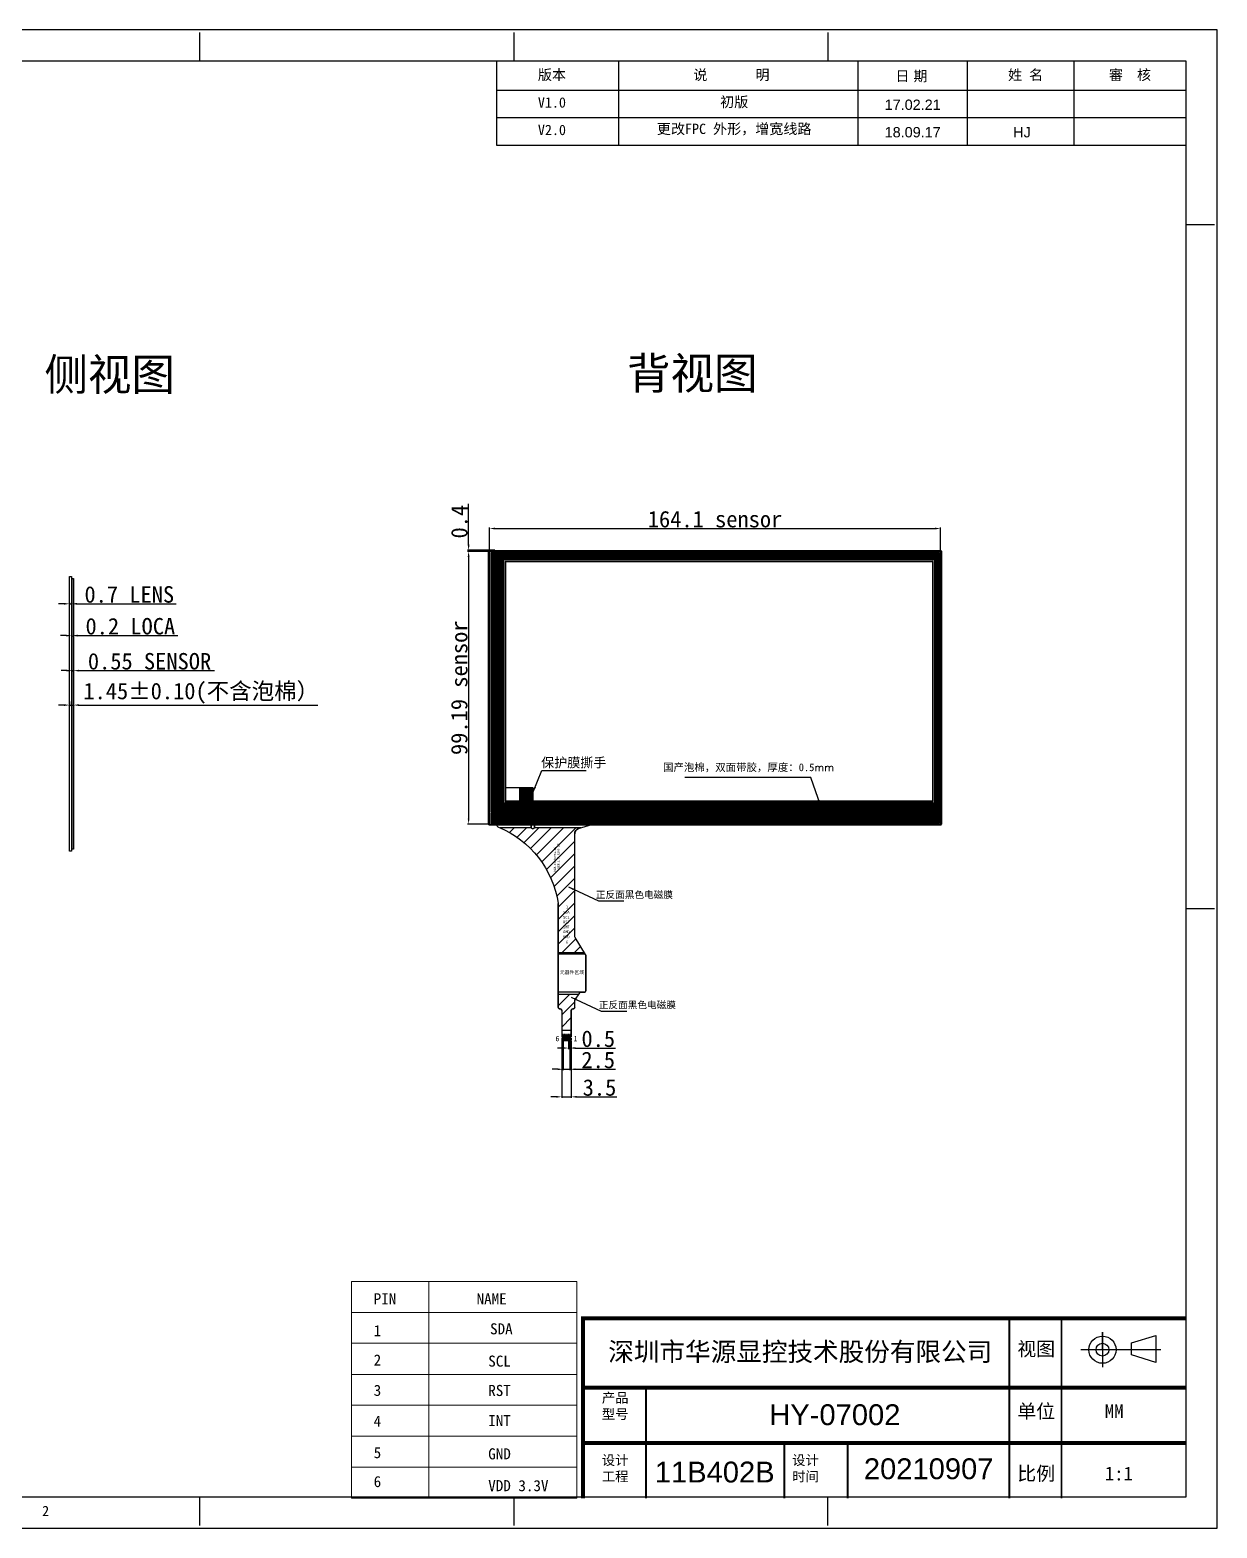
# Model space of a CAD drawing. Extents: x 2865 to 3707, y -451 to 94.
# Drawn here: x 3275 to 3707, y -451 to 94 of the extents above; entities that cross this region are included whole.
import ezdxf

# ---------------------------------------------------------------- set-up
doc = ezdxf.new("R2010")
doc.units = 0
doc.header["$MEASUREMENT"] = 0
doc.linetypes.add('AUSGEZOGEN', pattern=[0])
doc.layers.get('0').update_dxf_attribs({"linetype": 'AUSGEZOGEN'})
for name, color, linetype in [('', 7, 'Continuous'), ('FPC', 3, 'Continuous'), ('LENS', 6, 'Continuous'), ('下线银浆', 1, 'Continuous'), ('保护膜', 2, 'Continuous'), ('图框', 7, 'Continuous'), ('泡棉', 8, 'Continuous')]:
    doc.layers.add(name, color=color, linetype=linetype)
doc.layers.add('dim', color=4, linetype='Continuous', lineweight=13)
doc.layers.add('外框', color=4, linetype='Continuous', lineweight=15)
doc.styles.add('WMF-ARIAL0', font='arial.ttf')
doc.styles.add('宋体', font='', dxfattribs={"height": 1.5})
doc.styles.add('新宋体', font='')
doc.styles.add('样式 1', font='arial.ttf', dxfattribs={"height": 3})
doc.styles.get('宋体').set_extended_font_data('SimSun')
doc.styles.get('新宋体').set_extended_font_data('NSimSun')
doc.dimstyles.new('CMTP', dxfattribs={"dimtxt": 2.3, "dimasz": 2, "dimexe": 0.35, "dimexo": 0.35, "dimgap": 0.35, "dimtad": 1, "dimdsep": 46, "dimtxsty": 'Standard', "dimcen": 2.5, "dimadec": 0, "dimazin": 0, "dimtp": 0.1, "dimtm": 0.1, "dimtfac": 0.8, "dimtmove": 0, "dimatfit": 3, "dimfxl": 1, "dimarcsym": 0})
pattern_1 = [(45, (1740.4716, -731), (-2.245064, 2.245064), [])]

# ---------------------------------------------------------------- blocks, each defined once
blk = doc.blocks.new('*D9')
at = {"layer": 'Defpoints', "color": 0}
for p in [(3289.58, -115.29), (3290.28, -114.94), (3290.28, -115.29)]:
    blk.add_point(p, dxfattribs=at)
at = {"layer": 'dim', "color": 0, "lineweight": -2}
for p, q in [((3287.58, -114.94), (3285.58, -114.94)), ((3289.58, -114.94), (3289.58, -114.59)), ((3289.58, -114.94), (3290.28, -114.94)), ((3290.28, -114.94), (3290.28, -114.59)), ((3292.28, -114.94), (3328.4, -114.94))]:
    blk.add_line(p, q, dxfattribs=at)
at = {"layer": 'dim', "color": 0}
for points in [[(3287.58, -114.61), (3287.58, -115.28), (3289.58, -114.94)], [(3292.28, -114.61), (3292.28, -115.28), (3290.28, -114.94)]]:
    blk.add_solid(points, dxfattribs=at)
at = {"layer": 'dim', "color": 0, "insert": (3311.34, -111.58), "char_height": 6, "attachment_point": 5, "style": '新宋体'}
blk.add_mtext('0.7 LENS', dxfattribs=at)
blk = doc.blocks.new('*D10')
at = {"layer": 'Defpoints', "color": 0}
for p in [(3290.28, -126.34), (3290.48, -126.34), (3290.48, -126.52)]:
    blk.add_point(p, dxfattribs=at)
at = {"layer": 'dim', "color": 0, "lineweight": -2}
for p, q in [((3288.28, -126.52), (3286.28, -126.52)), ((3290.28, -126.52), (3290.48, -126.52)), ((3290.28, -126.69), (3290.28, -126.87)), ((3290.48, -126.69), (3290.48, -126.87)), ((3292.48, -126.52), (3328.94, -126.52))]:
    blk.add_line(p, q, dxfattribs=at)
at = {"layer": 'dim', "color": 0}
for points in [[(3288.28, -126.19), (3288.28, -126.85), (3290.28, -126.52)], [(3292.48, -126.19), (3292.48, -126.85), (3290.48, -126.52)]]:
    blk.add_solid(points, dxfattribs=at)
at = {"layer": 'dim', "color": 0, "insert": (3311.71, -123.15), "char_height": 6, "attachment_point": 5, "style": '新宋体'}
blk.add_mtext('0.2 LOCA', dxfattribs=at)
blk = doc.blocks.new('*D11')
at = {"layer": 'Defpoints', "color": 0}
for p in [(3290.48, -138.82), (3291.03, -138.82), (3291.03, -139.26)]:
    blk.add_point(p, dxfattribs=at)
at = {"layer": 'dim', "color": 0, "lineweight": -2}
for p, q in [((3288.48, -139.26), (3286.48, -139.26)), ((3290.48, -139.17), (3290.48, -139.61)), ((3290.48, -139.26), (3291.03, -139.26)), ((3291.03, -139.17), (3291.03, -139.61)), ((3293.03, -139.26), (3342.36, -139.26))]:
    blk.add_line(p, q, dxfattribs=at)
at = {"layer": 'dim', "color": 0}
for points in [[(3288.48, -138.93), (3288.48, -139.6), (3290.48, -139.26)], [(3293.03, -138.93), (3293.03, -139.6), (3291.03, -139.26)]]:
    blk.add_solid(points, dxfattribs=at)
at = {"layer": 'dim', "color": 0, "insert": (3318.7, -135.9), "char_height": 6, "attachment_point": 5, "style": '新宋体'}
blk.add_mtext('0.55 SENSOR', dxfattribs=at)
blk = doc.blocks.new('*D12')
at = {"layer": 'Defpoints', "color": 0}
for p in [(3289.58, -150.19), (3291.03, -150.19), (3291.03, -151.8)]:
    blk.add_point(p, dxfattribs=at)
at = {"layer": 'dim', "color": 0, "lineweight": -2}
for p, q in [((3287.58, -151.8), (3285.58, -151.8)), ((3289.58, -150.54), (3289.58, -152.15)), ((3289.58, -151.8), (3291.03, -151.8)), ((3291.03, -150.54), (3291.03, -152.15)), ((3293.03, -151.8), (3380, -151.8))]:
    blk.add_line(p, q, dxfattribs=at)
at = {"layer": 'dim', "color": 0}
for points in [[(3287.58, -151.47), (3287.58, -152.13), (3289.58, -151.8)], [(3293.03, -151.47), (3293.03, -152.13), (3291.03, -151.8)]]:
    blk.add_solid(points, dxfattribs=at)
at = {"layer": 'dim', "color": 0, "insert": (3337.52, -147.48), "char_height": 6, "attachment_point": 5, "style": '新宋体'}
blk.add_mtext('1.45%%p0.10({\\fSimSun|b0|i0|c134|p54;不含泡棉）}', dxfattribs=at)
blk = doc.blocks.new('*D16')
at = {"layer": 'Defpoints', "color": 0}
for p in [(3606.61, -87.55), (3442.51, -96.12), (3606.61, -96.49)]:
    blk.add_point(p, dxfattribs=at)
at = {"layer": 'dim', "color": 0, "lineweight": -2}
for p, q in [((3442.51, -95.77), (3442.51, -87.2)), ((3606.61, -96.14), (3606.61, -87.2)), ((3444.51, -87.55), (3604.61, -87.55))]:
    blk.add_line(p, q, dxfattribs=at)
at = {"layer": 'dim', "color": 0}
for points in [[(3444.51, -87.21), (3444.51, -87.88), (3442.51, -87.55)], [(3604.61, -87.21), (3604.61, -87.88), (3606.61, -87.55)]]:
    blk.add_solid(points, dxfattribs=at)
at = {"layer": 'dim', "color": 0, "insert": (3524.56, -84.18), "char_height": 6, "attachment_point": 5, "style": '新宋体'}
blk.add_mtext('164.1 sensor', dxfattribs=at)
blk = doc.blocks.new('*D17')
at = {"layer": 'Defpoints', "color": 0}
for p in [(3443.14, -95.88), (3434.85, -195.07), (3443.22, -195.07)]:
    blk.add_point(p, dxfattribs=at)
at = {"layer": 'dim', "color": 0, "lineweight": -2}
for p, q in [((3442.79, -95.88), (3434.5, -95.88)), ((3434.85, -97.88), (3434.85, -193.07)), ((3442.87, -195.07), (3434.5, -195.07))]:
    blk.add_line(p, q, dxfattribs=at)
at = {"layer": 'dim', "color": 0}
for points in [[(3434.52, -97.88), (3435.18, -97.88), (3434.85, -95.88)], [(3434.52, -193.07), (3435.18, -193.07), (3434.85, -195.07)]]:
    blk.add_solid(points, dxfattribs=at)
at = {"layer": 'dim', "color": 0, "insert": (3431.48, -145.48), "char_height": 6, "attachment_point": 5, "rotation": 90, "style": '新宋体'}
blk.add_mtext('99.19 sensor', dxfattribs=at)
blk = doc.blocks.new('*D18')
at = {"layer": 'Defpoints', "color": 0}
for p in [(3434.85, -95.48), (3444.69, -95.48), (3444.92, -95.88)]:
    blk.add_point(p, dxfattribs=at)
at = {"layer": 'dim', "color": 0, "lineweight": -2}
for p, q in [((3434.85, -93.48), (3434.85, -78.62)), ((3444.34, -95.48), (3434.5, -95.48)), ((3444.57, -95.88), (3434.5, -95.88)), ((3434.85, -95.88), (3434.85, -95.48)), ((3434.85, -97.88), (3434.85, -99.88))]:
    blk.add_line(p, q, dxfattribs=at)
at = {"layer": 'dim', "color": 0}
for points in [[(3434.52, -93.48), (3435.18, -93.48), (3434.85, -95.48)], [(3434.52, -97.88), (3435.18, -97.88), (3434.85, -95.88)]]:
    blk.add_solid(points, dxfattribs=at)
at = {"layer": 'dim', "color": 0, "insert": (3431.5, -85.05), "char_height": 6, "attachment_point": 5, "rotation": 90, "style": '新宋体'}
blk.add_mtext('0.4', dxfattribs=at)
blk = doc.blocks.new('*D143')
at = {"layer": 'Defpoints', "color": 0}
for p in [(3471.23, -273.8), (3471.73, -273.8), (3471.73, -276.6)]:
    blk.add_point(p, dxfattribs=at)
at = {"layer": 'dim', "color": 0, "lineweight": -2}
for p, q in [((3469.23, -276.6), (3467.23, -276.6)), ((3471.23, -274.15), (3471.23, -276.95)), ((3471.23, -276.6), (3471.73, -276.6)), ((3471.73, -274.15), (3471.73, -276.95)), ((3473.73, -276.6), (3488.36, -276.6))]:
    blk.add_line(p, q, dxfattribs=at)
at = {"layer": 'dim', "color": 0}
for points in [[(3469.23, -276.26), (3469.23, -276.93), (3471.23, -276.6)], [(3473.73, -276.26), (3473.73, -276.93), (3471.73, -276.6)]]:
    blk.add_solid(points, dxfattribs=at)
at = {"layer": 'dim', "color": 0, "insert": (3482.05, -273.25), "char_height": 6, "attachment_point": 5, "style": '新宋体'}
blk.add_mtext('0.5', dxfattribs=at)
blk = doc.blocks.new('*D144')
at = {"layer": 'Defpoints', "color": 0}
for p in [(3469.23, -273.8), (3471.73, -273.8), (3471.73, -284.32)]:
    blk.add_point(p, dxfattribs=at)
at = {"layer": 'dim', "color": 0, "lineweight": -2}
for p, q in [((3469.23, -274.15), (3469.23, -284.67)), ((3471.73, -274.15), (3471.73, -284.67)), ((3467.23, -284.32), (3465.23, -284.32)), ((3469.23, -284.32), (3471.73, -284.32)), ((3473.73, -284.32), (3488.33, -284.32))]:
    blk.add_line(p, q, dxfattribs=at)
at = {"layer": 'dim', "color": 0}
for points in [[(3467.23, -283.99), (3467.23, -284.66), (3469.23, -284.32)], [(3473.73, -283.99), (3473.73, -284.66), (3471.73, -284.32)]]:
    blk.add_solid(points, dxfattribs=at)
at = {"layer": 'dim', "color": 0, "insert": (3482.03, -280.97), "char_height": 6, "attachment_point": 5, "style": '新宋体'}
blk.add_mtext('2.5', dxfattribs=at)
blk = doc.blocks.new('*D145')
at = {"layer": 'Defpoints', "color": 0}
for p in [(3468.73, -273.6), (3472.23, -273.6), (3472.23, -294.35)]:
    blk.add_point(p, dxfattribs=at)
at = {"layer": 'dim', "color": 0, "lineweight": -2}
for p, q in [((3468.73, -273.95), (3468.73, -294.7)), ((3472.23, -273.95), (3472.23, -294.7)), ((3466.73, -294.35), (3464.73, -294.35)), ((3468.73, -294.35), (3472.23, -294.35)), ((3474.23, -294.35), (3488.76, -294.35))]:
    blk.add_line(p, q, dxfattribs=at)
at = {"layer": 'dim', "color": 0}
for points in [[(3466.73, -294.02), (3466.73, -294.68), (3468.73, -294.35)], [(3474.23, -294.02), (3474.23, -294.68), (3472.23, -294.35)]]:
    blk.add_solid(points, dxfattribs=at)
at = {"layer": 'dim', "color": 0, "insert": (3482.5, -291), "char_height": 6, "attachment_point": 5, "style": '新宋体'}
blk.add_mtext('3.5', dxfattribs=at)

msp = doc.modelspace()

# ---------------------------------------------------------------- hatches: boundary and pattern name
at = {"layer": 'FPC', "linetype": 'ByBlock'}
h = msp.add_hatch(dxfattribs=at)
h.set_pattern_fill('ANSI31', style=0)
h.set_pattern_definition(pattern_1)
h.paths.add_polyline_path([(3473.46, -198.651, -0.3297139), (3474.875, -196.739), (3475.748, -196.472), (3458.779, -196.472, -0.5753014), (3457.698, -196.472), (3446.328, -196.472, -0.2590482), (3467.504, -224.048), (3467.504, -241.837), (3476.953, -241.837), (3473.609, -236.426, -0.1392927), (3473.46, -235.9)])
h.paths.add_polyline_path([(3470.013, -224.503), (3470.927, -224.503), (3470.927, -226.016), (3470.013, -226.016)], flags=24)
h.paths.add_polyline_path([(3470.013, -237.262), (3471.095, -237.262), (3471.095, -238.775), (3470.013, -238.775)], flags=24)
h.paths.add_polyline_path([(3468.996, -235.361), (3471.58, -235.361), (3471.58, -236.874), (3468.996, -236.874)], flags=24)
h.paths.add_polyline_path([(3468.996, -233.519), (3471.563, -233.519), (3471.563, -235.033), (3468.996, -235.033)], flags=24)
h.paths.add_polyline_path([(3468.996, -231.739), (3471.468, -231.739), (3471.468, -233.253), (3468.996, -233.253)], flags=24)
h.paths.add_polyline_path([(3468.996, -229.98), (3471.557, -229.98), (3471.557, -231.494), (3468.996, -231.494)], flags=24)
h.paths.add_polyline_path([(3468.996, -228.27), (3471.546, -228.27), (3471.546, -229.784), (3468.996, -229.784)], flags=24)
h.paths.add_polyline_path([(3468.996, -226.429), (3471.563, -226.429), (3471.563, -227.943), (3468.996, -227.943)], flags=24)
h = msp.add_hatch(dxfattribs=at)
h.set_pattern_fill('ANSI31', style=0)
h.set_pattern_definition(pattern_1)
h.paths.add_polyline_path([(3472.732, -262.31), (3472.96, -262.31, 0.4142136), (3473.46, -261.81), (3473.46, -259.455, -0.1492054), (3473.545, -259.175), (3475.034, -256.963), (3467.504, -256.963), (3467.504, -261.81, 0.4142136), (3468.004, -262.31), (3468.232, -262.31, -0.4142136), (3468.732, -262.81), (3468.732, -270.094), (3472.232, -270.094), (3472.232, -262.81, -0.4142136)])
at = {"layer": '保护膜', "linetype": 'ByBlock'}
msp.add_hatch(color=256, dxfattribs=at).paths.add_polyline_path([(3453.411, -181.888), (3453.411, -186.888), (3458.411, -186.888), (3458.411, -181.888)])
at = {"layer": '泡棉', "linetype": 'ByBlock'}
h = msp.add_hatch(dxfattribs=at)
h.set_pattern_fill('ANSI31', color=256, style=0)
h.set_pattern_definition([(45, (2333.16171, -48.90849), (-0.088388348, 0.088388348), [])])
h.paths.add_polyline_path([(3604.311, -97.806), (3604.311, -98.988), (3447.611, -98.988), (3447.611, -190.68), (3443.014, -190.68), (3443.014, -96.385), (3606.314, -96.385), (3606.314, -97.806)])
h.paths.add_polyline_path([(3606.314, -98.006), (3606.314, -194.672), (3443.014, -194.672), (3443.014, -190.88), (3447.811, -190.88), (3447.811, -187.388), (3604.511, -187.388), (3604.511, -98.006)])

# ---------------------------------------------------------------- linework, layer by layer
for points in [[(3606.614, -195.072), (3442.514, -195.072), (3442.514, -95.885), (3606.614, -95.885)], [(3676.19, -388.277), (3676.19, -383.911), (3684.998, -381.16), (3684.998, -391.028)]]:
    msp.add_lwpolyline(points, close=True)
at = {"linetype": 'ByBlock'}
msp.add_lwpolyline([(3290.482, -204.175), (3290.482, -105.788), (3291.032, -105.788), (3291.032, -204.175)], close=True, dxfattribs=at)
for points, const_width in [([(3696.01, -374.951), (3476.468, -374.951), (3476.468, -440.403)], 1.44), ([(3631.742, -374.951), (3631.742, -440.403)], 0.72), ([(3650.678, -374.951), (3650.678, -440.403)], 0.72), ([(3696.01, -400.217), (3476.468, -400.217)], 1.44), ([(3499.462, -400.217), (3499.462, -440.403)], 0.72), ([(3696.01, -420.31), (3476.468, -420.31)], 1.44), ([(3549.834, -420.31), (3549.834, -440.403)], 0.72), ([(3572.828, -420.31), (3572.828, -440.403)], 0.72)]:
    msp.add_lwpolyline(points, dxfattribs=dict(const_width=const_width))
for points in [[(3665.588, -386.378), (3665.588, -379.974), (3665.588, -392.752)], [(3686.818, -386.378), (3657.724, -386.378)]]:
    msp.add_lwpolyline(points)
for radius in [4.934, 2.339]:
    msp.add_circle((3665.588, -386.378), radius)
at = {"layer": 'dim', "lineweight": 9}
for p, q in [((3392.185, -361.514), (3474.197, -361.514)), ((3392.185, -361.514), (3392.185, -440.403)), ((3420.339, -361.514), (3420.339, -440.403)), ((3474.197, -440.403), (3474.197, -361.514)), ((3392.185, -372.804), (3474.197, -372.804)), ((3392.185, -384.047), (3474.197, -384.047)), ((3392.185, -395.337), (3474.197, -395.337)), ((3392.185, -406.579), (3474.197, -406.579)), ((3392.185, -417.87), (3474.197, -417.87)), ((3392.185, -429.112), (3474.197, -429.112)), ((3392.185, -440.403), (3474.197, -440.403)), ((3474.197, -440.403), (3474.197, -440.403))]:
    msp.add_line(p, q, dxfattribs=at)
at = {"layer": 'FPC'}
for p, q in [((3445.114, -195.296), (3445.114, -192.972)), ((3445.414, -192.672), (3457.314, -192.672)), ((3457.614, -192.972), (3457.614, -196.158)), ((3458.864, -196.158), (3458.864, -192.972)), ((3459.164, -192.672), (3480.964, -192.672)), ((3474.875, -196.739), (3480.91, -194.893)), ((3476.464, -192.817), (3476.464, -194.517)), ((3476.864, -192.817), (3476.464, -192.817)), ((3476.464, -194.517), (3476.864, -194.517)), ((3476.864, -193.492), (3476.864, -192.817)), ((3477.264, -193.492), (3476.864, -193.492)), ((3476.864, -194.517), (3476.864, -193.842)), ((3476.864, -193.842), (3477.264, -193.842)), ((3477.264, -193.842), (3477.264, -193.492)), ((3480.114, -193.492), (3479.764, -193.492)), ((3479.764, -193.842), (3480.114, -193.842)), ((3480.764, -193.492), (3480.414, -193.492)), ((3480.414, -193.842), (3480.764, -193.842)), ((3480.764, -193.842), (3480.764, -193.492)), ((3467.504, -261.829), (3467.504, -224.048)), ((3467.504, -256.963), (3475.034, -256.963)), ((3467.564, -262.069), (3467.504, -261.829)), ((3467.744, -262.25), (3467.564, -262.069)), ((3467.564, -262.069), (3467.564, -262.069)), ((3467.985, -262.31), (3467.744, -262.25)), ((3467.744, -262.25), (3467.744, -262.25)), ((3468.232, -262.31), (3467.985, -262.31)), ((3468.732, -262.81), (3468.732, -272.477)), ((3472.232, -262.81), (3472.232, -272.477)), ((3472.497, -262.37), (3472.497, -262.37)), ((3472.978, -262.31), (3472.732, -262.31)), ((3473.219, -262.25), (3472.978, -262.31)), ((3473.4, -262.069), (3473.219, -262.25)), ((3473.219, -262.25), (3473.219, -262.25)), ((3473.46, -261.829), (3473.4, -262.069)), ((3473.4, -262.069), (3473.4, -262.069)), ((3468.732, -270.094), (3472.232, -270.094)), ((3468.837, -272.477), (3468.732, -272.477)), ((3468.958, -272.537), (3468.837, -272.477)), ((3469.018, -272.718), (3468.958, -272.537)), ((3468.958, -272.537), (3468.958, -272.537)), ((3472.006, -272.537), (3471.946, -272.718)), ((3472.126, -272.477), (3472.006, -272.537)), ((3472.006, -272.537), (3472.006, -272.537)), ((3472.232, -272.477), (3472.126, -272.477)), ((3468.732, -273.019), (3468.918, -273.019)), ((3468.732, -273.019), (3468.732, -273.601)), ((3472.032, -273.801), (3468.932, -273.801)), ((3469.018, -272.898), (3469.018, -272.718)), ((3469.018, -272.919), (3469.018, -272.898)), ((3469.018, -272.959), (3469.018, -272.959)), ((3471.946, -272.718), (3471.946, -272.919)), ((3472.046, -273.019), (3472.232, -273.019)), ((3472.232, -273.019), (3472.232, -273.601))]:
    msp.add_line(p, q, dxfattribs=at)
at = {"layer": 'FPC', "linetype": 'ByBlock'}
for p, q in [((3480.414, -193.092), (3480.114, -193.092)), ((3480.114, -193.492), (3480.114, -193.092)), ((3480.114, -194.242), (3480.114, -193.842)), ((3480.114, -194.242), (3480.414, -194.242)), ((3480.414, -193.492), (3480.414, -193.092)), ((3480.414, -194.242), (3480.414, -193.842)), ((3481.264, -194.415), (3481.264, -192.972)), ((3457.698, -196.472), (3446.328, -196.472)), ((3475.748, -196.472), (3458.779, -196.472)), ((3467.504, -241.837), (3476.953, -241.837))]:
    msp.add_line(p, q, dxfattribs=at)
msp.add_lwpolyline([(3473.46, -198.651, -0.3297139), (3474.875, -196.739), (3480.91, -194.893, 0.3297139), (3481.264, -194.415), (3481.264, -192.972, 0.4142136), (3480.964, -192.672), (3459.164, -192.672, 0.4142136), (3458.864, -192.972), (3458.864, -196.158, -1), (3457.614, -196.158), (3457.614, -192.972, 0.4142136), (3457.314, -192.672), (3445.414, -192.672, 0.4142136), (3445.114, -192.972), (3445.114, -195.296, 0.303829), (3445.733, -196.22, -0.2638686), (3467.504, -224.048), (3467.504, -261.81, 0.4142136), (3468.004, -262.31), (3468.232, -262.31, -0.4142136), (3468.732, -262.81), (3468.732, -272.477), (3468.868, -272.477, -0.4142136), (3469.068, -272.677), (3469.068, -272.919, -0.4142136), (3468.968, -273.019), (3468.732, -273.019), (3468.732, -273.601, 0.4142136), (3468.932, -273.801), (3472.032, -273.801, 0.4142136), (3472.232, -273.601), (3472.232, -273.019), (3471.996, -273.019, -0.4142136), (3471.896, -272.919), (3471.896, -272.677, -0.4142136), (3472.096, -272.477), (3472.232, -272.477), (3472.232, -262.81, -0.4142136), (3472.732, -262.31), (3472.96, -262.31, 0.4142136), (3473.46, -261.81), (3473.46, -259.455, -0.1492054), (3473.545, -259.175), (3475.336, -256.515, -0.2495832), (3475.751, -256.294), (3477.009, -256.294, 0.4142136), (3477.49, -255.813), (3477.49, -242.848, 0.1392927), (3477.416, -242.585), (3473.609, -236.426, -0.1392927), (3473.46, -235.9)], format="xyb", close=True, dxfattribs=at)
at = {"layer": 'FPC'}
for points in [[(3445.914, -193.842), (3445.514, -193.842), (3445.514, -193.492), (3445.914, -193.492), (3445.914, -192.817), (3446.314, -192.817), (3446.314, -194.517), (3445.914, -194.517)], [(3447.114, -192.817), (3446.714, -192.817), (3446.714, -194.517), (3447.114, -194.517)], [(3447.914, -192.817), (3447.514, -192.817), (3447.514, -194.517), (3447.914, -194.517)], [(3448.714, -192.817), (3448.314, -192.817), (3448.314, -194.517), (3448.714, -194.517)], [(3449.514, -192.817), (3449.114, -192.817), (3449.114, -194.517), (3449.514, -194.517)], [(3450.314, -192.817), (3449.914, -192.817), (3449.914, -194.517), (3450.314, -194.517)], [(3451.114, -192.817), (3450.714, -192.817), (3450.714, -194.517), (3451.114, -194.517)], [(3451.914, -192.817), (3451.514, -192.817), (3451.514, -194.517), (3451.914, -194.517)], [(3452.714, -192.817), (3452.314, -192.817), (3452.314, -194.517), (3452.714, -194.517)], [(3453.514, -192.817), (3453.114, -192.817), (3453.114, -194.517), (3453.514, -194.517)], [(3454.314, -192.817), (3453.914, -192.817), (3453.914, -194.517), (3454.314, -194.517)], [(3455.114, -192.817), (3454.714, -192.817), (3454.714, -194.517), (3455.114, -194.517)], [(3455.914, -192.817), (3455.514, -192.817), (3455.514, -194.517), (3455.914, -194.517)], [(3456.714, -193.842), (3457.114, -193.842), (3457.114, -193.492), (3456.714, -193.492), (3456.714, -192.817), (3456.314, -192.817), (3456.314, -194.517), (3456.714, -194.517)], [(3459.664, -193.842), (3459.264, -193.842), (3459.264, -193.492), (3459.664, -193.492), (3459.664, -192.817), (3460.064, -192.817), (3460.064, -194.517), (3459.664, -194.517)], [(3460.864, -192.817), (3460.464, -192.817), (3460.464, -194.517), (3460.864, -194.517)], [(3461.664, -192.817), (3461.264, -192.817), (3461.264, -194.517), (3461.664, -194.517)], [(3462.464, -192.817), (3462.064, -192.817), (3462.064, -194.517), (3462.464, -194.517)], [(3463.264, -192.817), (3462.864, -192.817), (3462.864, -194.517), (3463.264, -194.517)], [(3464.064, -192.817), (3463.664, -192.817), (3463.664, -194.517), (3464.064, -194.517)], [(3464.864, -192.817), (3464.464, -192.817), (3464.464, -194.517), (3464.864, -194.517)], [(3465.664, -192.817), (3465.264, -192.817), (3465.264, -194.517), (3465.664, -194.517)], [(3466.464, -192.817), (3466.064, -192.817), (3466.064, -194.517), (3466.464, -194.517)], [(3467.264, -192.817), (3466.864, -192.817), (3466.864, -194.517), (3467.264, -194.517)], [(3468.064, -192.817), (3467.664, -192.817), (3467.664, -194.517), (3468.064, -194.517)], [(3468.864, -192.817), (3468.464, -192.817), (3468.464, -194.517), (3468.864, -194.517)], [(3469.664, -192.817), (3469.264, -192.817), (3469.264, -194.517), (3469.664, -194.517)], [(3470.464, -192.817), (3470.064, -192.817), (3470.064, -194.517), (3470.464, -194.517)], [(3471.264, -192.817), (3470.864, -192.817), (3470.864, -194.517), (3471.264, -194.517)], [(3472.064, -192.817), (3471.664, -192.817), (3471.664, -194.517), (3472.064, -194.517)], [(3472.864, -192.817), (3472.464, -192.817), (3472.464, -194.517), (3472.864, -194.517)], [(3473.664, -192.817), (3473.264, -192.817), (3473.264, -194.517), (3473.664, -194.517)], [(3474.464, -192.817), (3474.064, -192.817), (3474.064, -194.517), (3474.464, -194.517)], [(3475.264, -192.817), (3474.864, -192.817), (3474.864, -194.517), (3475.264, -194.517)], [(3476.064, -192.817), (3475.664, -192.817), (3475.664, -194.517), (3476.064, -194.517)], [(3478.164, -192.817), (3477.764, -192.817), (3477.764, -194.517), (3478.164, -194.517)], [(3478.964, -192.817), (3478.564, -192.817), (3478.564, -194.517), (3478.964, -194.517)], [(3477.009, -242.337), (3477.25, -242.397), (3477.43, -242.577), (3477.49, -242.818), (3477.49, -255.813), (3477.43, -256.053), (3477.25, -256.234), (3477.009, -256.294), (3467.504, -256.294), (3467.504, -242.337)], [(3469.082, -273.801), (3469.382, -273.801), (3469.382, -271.701), (3469.082, -271.701)], [(3469.582, -273.801), (3469.882, -273.801), (3469.882, -271.701), (3469.582, -271.701)], [(3470.082, -273.801), (3470.382, -273.801), (3470.382, -271.701), (3470.082, -271.701)], [(3470.582, -273.801), (3470.882, -273.801), (3470.882, -271.701), (3470.582, -271.701)], [(3471.082, -273.801), (3471.382, -273.801), (3471.382, -271.701), (3471.082, -271.701)], [(3471.582, -273.801), (3471.882, -273.801), (3471.882, -271.701), (3471.582, -271.701)]]:
    msp.add_lwpolyline(points, close=True, dxfattribs=at)
msp.add_lwpolyline([(3479.764, -193.492), (3479.764, -192.817), (3479.364, -192.817), (3479.364, -194.517), (3479.764, -194.517), (3479.764, -193.842)], dxfattribs=at)
for centre, radius, start, end in [((3445.414, -192.972), 0.3, 90, 180), ((3457.314, -192.972), 0.3, 0, 90), ((3458.239, -196.158), 0.625, 180, 0), ((3459.164, -192.972), 0.3, 90, 180), ((3475.46, -198.651), 2, 107.00758, 180), ((3468.232, -262.81), 0.5, 0, 90), ((3472.732, -262.81), 0.5, 90, 180), ((3468.932, -273.601), 0.2, 180, 270), ((3468.918, -272.919), 0.1, 270, 0), ((3472.046, -272.919), 0.1, 180, 270), ((3472.032, -273.601), 0.2, 270, 0)]:
    msp.add_arc(centre, radius, start, end, dxfattribs=at)
at = {"layer": 'FPC', "linetype": 'ByBlock'}
for centre, radius, start, end in [((3446.114, -195.296), 1, 180, 247.60121), ((3480.764, -194.415), 0.5, 287.00758, 0), ((3480.964, -192.972), 0.3, 0, 90)]:
    msp.add_arc(centre, radius, start, end, dxfattribs=at)
at = {"layer": 'LENS'}
msp.add_lwpolyline([(3606.514, -95.485, -0.4142136), (3607.014, -95.985), (3607.014, -194.972, -0.4142136), (3606.514, -195.472), (3442.614, -195.472, -0.4142136), (3442.114, -194.972), (3442.114, -95.985, -0.4142136), (3442.614, -95.485)], format="xyb", close=True, dxfattribs=at)
msp.add_lwpolyline([(3603.811, -186.688), (3603.811, -99.688), (3448.311, -99.688), (3448.311, -186.688)], close=True, dxfattribs=at)
at = {"layer": 'LENS', "linetype": 'ByBlock'}
msp.add_lwpolyline([(3290.282, -104.988), (3290.282, -204.975), (3289.582, -204.975), (3289.582, -104.988)], close=True, dxfattribs=at)
at = {"layer": '下线银浆', "color": 3}
msp.add_line((3610.957, -374.951), (3696.01, -374.951), dxfattribs=at)
at = {"layer": '保护膜', "color": 7}
msp.add_line((3453.411, -181.888), (3453.411, -186.888), dxfattribs=at)
for points in [[(3604.011, -186.888), (3604.011, -99.488), (3448.111, -99.488), (3448.111, -186.888)], [(3448.111, -186.888), (3458.411, -186.888), (3458.411, -181.888), (3448.111, -181.888)]]:
    msp.add_lwpolyline(points, close=True, dxfattribs=at)
at = {"layer": '图框', "lineweight": 25}
for p, q in [((3336.904, 92.921), (3336.904, 82.582)), ((3706.348, 22.961), (3696.01, 22.961))]:
    msp.add_line(p, q, dxfattribs=at)
at = {"layer": '图框', "color": 0, "lineweight": 25, "ltscale": 0.35}
for p, q in [((3451.253, 92.921), (3451.253, 82.582)), ((3565.601, 92.921), (3565.601, 82.582)), ((3445.093, 51.88), (3445.093, 82.582)), ((3489.419, 82.582), (3489.419, 51.88)), ((3576.516, 82.582), (3576.516, 51.88)), ((3616.313, 82.582), (3616.313, 51.88)), ((3655.132, 82.582), (3655.132, 51.88)), ((3696.01, 82.582), (3685.672, 82.582)), ((3576.516, 71.876), (3445.093, 71.876)), ((3696.01, 71.876), (3576.516, 71.876)), ((3576.516, 61.878), (3445.093, 61.878)), ((3696.01, 61.878), (3576.516, 61.878)), ((3576.516, 51.88), (3445.093, 51.88)), ((3696.01, 51.88), (3576.516, 51.88)), ((3696.01, -225.834), (3706.348, -225.834)), ((3336.904, -439.97), (3336.904, -450.309)), ((3451.253, -439.97), (3451.253, -450.309)), ((3565.601, -450.309), (3565.601, -439.97))]:
    msp.add_line(p, q, dxfattribs=at)
for points in [[(3707.305, -451.265), (3707.305, 93.877), (2865.057, 93.877), (2865.057, -451.265)], [(3696.01, -439.97), (3696.01, 82.582), (2876.351, 82.582), (2876.351, -439.97)]]:
    msp.add_lwpolyline(points, close=True, dxfattribs=at)
at = {"layer": '泡棉'}
for points in [[(3604.311, -97.806), (3604.311, -98.988), (3447.611, -98.988), (3447.611, -190.68), (3443.014, -190.68), (3443.014, -96.385), (3606.314, -96.385), (3606.314, -97.806)], [(3606.314, -98.006), (3606.314, -194.672), (3443.014, -194.672), (3443.014, -190.88), (3447.811, -190.88), (3447.811, -187.388), (3604.511, -187.388), (3604.511, -98.006)]]:
    msp.add_lwpolyline(points, close=True, dxfattribs=at)

# ---------------------------------------------------------------- texts
at = {"layer": '', "color": 0, "style": 'WMF-ARIAL0'}
for s, height, p in [('深圳市华源显控技术股份有限公司 ', 6.83201, (3485.686, -390.509)), ('HY-07002', 7.5911, (3544.298, -413.827))]:
    msp.add_text(s, height=height, dxfattribs=at).set_placement(p)
at = {"layer": '', "color": 0, "char_height": 7.5911, "width": 12.96733, "attachment_point": 1, "style": 'WMF-ARIAL0'}
for s, insert in [('11B402B', (3502.619, -427.095)), ('20210907', (3578.736, -425.894))]:
    msp.add_mtext(s, dxfattribs=dict(at, insert=insert))
at = {"layer": 'dim', "lineweight": 9}
for s, p in [('PIN', (3400.291, -369.871)), ('NAME', (3437.751, -369.871)), ('1', (3400.291, -381.459)), ('SDA', (3442.661, -380.784)), ('2', (3400.291, -392.123)), ('SCL', (3441.996, -392.538)), ('3', (3400.291, -403.179)), ('RST', (3441.996, -403.219)), ('4', (3400.291, -414.364)), ('INT', (3441.996, -414.187)), ('5', (3400.291, -425.845)), ('GND', (3441.996, -426.276)), ('6', (3400.291, -436.37)), ('VDD 3.3V', (3441.996, -437.857))]:
    msp.add_text(s, height=4.029, dxfattribs=at).set_placement(p)
at = {"layer": 'dim', "attachment_point": 1}
for s, insert, char_height, width in [('{\\fSimSun|b0|i0|c134|p54;\\C4;侧视图}', (3280.45, -25.688), 11.60939, 293.21609), ('{\\fSimSun|b0|i0|c134|p54;\\C4;背视图}', (3492.517, -25.248), 11.60939, 293.21609), ('{\\fSimSun|b0|i0|c134|p54;\\C4;保护膜撕手}', (3461.252, -170.965), 3.48282, 87.96483), ('{\\fSimSun|b0|i0|c134|p54;\\C4;国产泡棉，双面带胶，厚度：0.5\\Ftxt.shx|c0;mm}', (3505.622, -173.052), 2.78625, 70.37186), ('{\\fSimSun|b0|i0|c134|p54;\\C4;正反面黑色电磁膜}', (3481.163, -219.562), 2.50763, 63.33467), ('{\\C4;6}', (3466.459, -272.154), 1.9902, 50.26561), ('{\\C4;1}', (3473.013, -272.154), 1.9902, 50.26561)]:
    msp.add_mtext(s, dxfattribs=dict(at, insert=insert, char_height=char_height, width=width))
at = {"layer": 'FPC', "insert": (3465.871, -212.512), "char_height": 0.77617, "width": 19.60359, "attachment_point": 1, "rotation": 90}
msp.add_mtext('OLM-070C0952-GG\\P  VER.1 H.8293 ZP', dxfattribs=at)
at = {"layer": 'FPC', "attachment_point": 1}
for s, insert, char_height, width in [('{\\C3;SDA}', (3469.248, -226.681), 1.009, 25.48467), ('{\\C3;SCL}', (3469.248, -228.523), 1.009, 25.48467), ('{\\C3;1}', (3470.265, -224.755), 1.009, 25.48467), ('{\\C3;GND}', (3469.248, -233.772), 1.009, 25.48467), ('{\\C3;RST}', (3469.248, -230.233), 1.009, 25.48467), ('{\\C3;INT}', (3469.248, -231.991), 1.009, 25.48467), ('{\\C3;VDD}', (3469.248, -235.613), 1.009, 25.48467), ('{\\C3;6}', (3470.265, -237.514), 1.009, 25.48467), ('{\\fSimSun|b0|i0|c134|p54;\\C4;元器件区域}', (3468.102, -248.389), 1.25381, 31.66734), ('{\\fSimSun|b0|i0|c134|p54;\\C4;正反面黑色电磁膜}', (3482.232, -259.651), 2.50763, 63.33467)]:
    msp.add_mtext(s, dxfattribs=dict(at, insert=insert, char_height=char_height, width=width))
at = {"layer": '图框', "color": 0, "lineweight": 25, "ltscale": 0.35, "width": 109.20945, "attachment_point": 5, "style": '样式 1'}
for s, insert, char_height in [('版本', (3465.181, 77.342), 3.7527), ('说            明', (3530.545, 77.342), 3.75268), ('日 期', (3596.054, 76.897), 3.7527), ('{\\fSimSun|b0|i0|c134|p54;姓 名}', (3637.626, 77.342), 3.75268), ('{\\fSimSun|b0|i0|c134|p54;審  核}', (3675.613, 77.342), 3.75268), ('{\\fFangSong_GB2312|b0|i0|c134|p49;V1.0}', (3465.181, 67.465), 3.75268), ('{\\fFangSong_GB2312|b0|i0|c134|p49;初版}', (3531.529, 67.465), 3.75268), ('17.02.21', (3596.513, 66.639), 3.7527), ('{\\fSimSun|b0|i0|c134|p2;更改FPC 外形，增宽线路}', (3531.529, 57.618), 3.75268), ('{\\fFangSong_GB2312|b0|i0|c134|p49;V2.0}', (3465.181, 57.466), 3.75268), ('18.09.17', (3596.513, 56.641), 3.7527), ('HJ', (3636.311, 56.641), 3.7527), ('{\\fSimSun|b0|i0|c134|p2;2}', (3280.878, -445.042), 3.75268)]:
    msp.add_mtext(s, dxfattribs=dict(at, insert=insert, char_height=char_height))
at = {"layer": '外框', "lineweight": 0, "attachment_point": 1, "style": '宋体'}
for s, insert, char_height, width in [('视图', (3634.597, -383.558), 5.0389, 35.9525), ('产品\\P型号', (3483.34, -402.097), 3.563, 25.90828), ('单位', (3634.597, -406.237), 5.0389, 35.9525), ('MM', (3666.42, -406.237), 5.0389, 35.9525), ('设计\\P工程', (3483.34, -424.776), 3.563, 25.90828), ('设计\\P时间', (3552.625, -424.776), 3.563, 25.90828), ('比例', (3634.597, -428.916), 5.0389, 35.9525), ('1:1', (3666.42, -428.916), 5.0389, 35.9525)]:
    msp.add_mtext(s, dxfattribs=dict(at, insert=insert, char_height=char_height, width=width))

# ---------------------------------------------------------------- dimensions: what is measured, and where the dimension line sits
at = {"layer": 'dim'}
for base, p1, p2, text, picture, middle in [((3606.614, -87.547), (3442.514, -96.119), (3606.614, -96.492), '<> sensor', '*D16', (3524.564, -84.18)), ((3290.282, -114.943), (3289.582, -115.291), (3290.282, -115.291), '<> LENS', '*D9', (3311.342, -111.576)), ((3290.482, -126.518), (3290.282, -126.339), (3290.482, -126.339), '<> LOCA', '*D10', (3311.709, -123.152)), ((3291.032, -139.263), (3290.482, -138.816), (3291.032, -138.816), '<> SENSOR', '*D11', (3318.695, -135.896)), ((3291.032, -151.801), (3289.582, -150.186), (3291.032, -150.186), '<>%%p0.10({\\fSimSun|b0|i0|c134|p54;不含泡棉）}', '*D12', (3337.516, -147.479))]:
    dim = msp.add_linear_dim(base=base, p1=p1, p2=p2, text=text, dimstyle='CMTP', override={"dimtxt": 6, "dimtxsty": '新宋体'}, dxfattribs=at)
    dim.commit()
    dim.dimension.update_dxf_attribs({"geometry": picture, "text_midpoint": middle})
dim = msp.add_linear_dim(base=(3434.849, -95.485), p1=(3444.921, -95.885), p2=(3444.691, -95.485), angle=90, dimstyle='CMTP', override={"dimtxt": 6, "dimtxsty": '新宋体'}, dxfattribs=at)
dim.commit()
dim.dimension.update_dxf_attribs({"geometry": '*D18', "text_midpoint": (3431.499, -85.051)})
dim = msp.add_linear_dim(base=(3434.849, -195.072), p1=(3443.141, -95.885), p2=(3443.221, -195.072), angle=90, text='<> sensor', dimstyle='CMTP', override={"dimtxt": 6, "dimtxsty": '新宋体'}, dxfattribs=at)
dim.commit()
dim.dimension.update_dxf_attribs({"geometry": '*D17', "text_midpoint": (3431.482, -145.478)})
for base, p1, p2, picture, middle in [((3471.732, -276.597), (3471.232, -273.801), (3471.732, -273.801), '*D143', (3482.048, -273.247)), ((3472.232, -294.349), (3468.732, -273.601), (3472.232, -273.601), '*D145', (3482.498, -290.999)), ((3471.732, -284.325), (3469.232, -273.801), (3471.732, -273.801), '*D144', (3482.031, -280.975))]:
    dim = msp.add_linear_dim(base=base, p1=p1, p2=p2, dimstyle='CMTP', override={"dimtxt": 6, "dimtxsty": '新宋体'}, dxfattribs=at)
    dim.commit()
    dim.dimension.update_dxf_attribs({"geometry": picture, "text_midpoint": middle})

# ---------------------------------------------------------------- leaders
for points in [[(3458.411, -183.334), (3461.506, -175.656), (3477.693, -175.656)], [(3562.904, -188.163), (3559.477, -178.19), (3513.569, -178.19)], [(3471.163, -217.994), (3482.096, -223.039), (3491.379, -223.039)], [(3472.232, -258.083), (3483.164, -263.128), (3492.448, -263.128)]]:
    msp.add_leader(points, dimstyle='CMTP', override={"dimtxt": 4}, dxfattribs=at)

doc.saveas('drawing.dxf')
